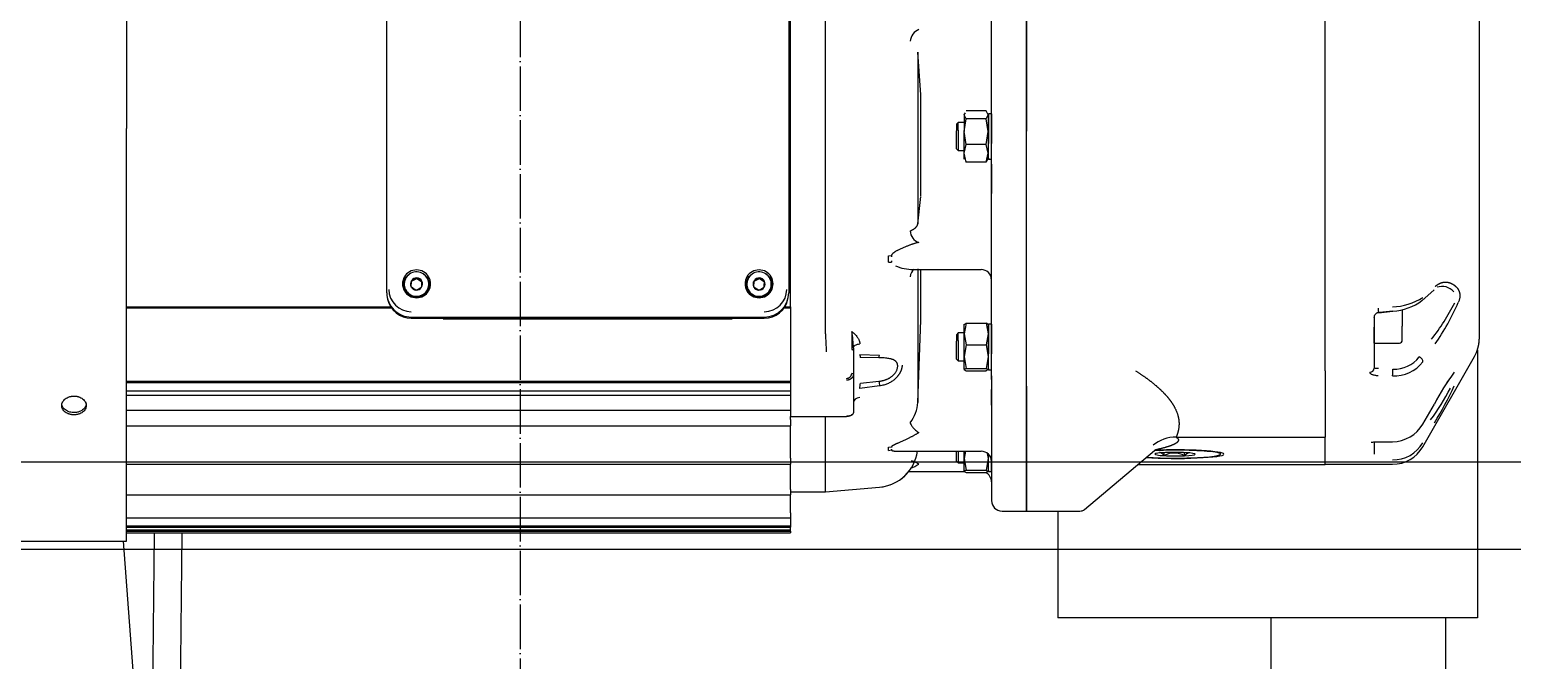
# Model space of a CAD drawing. Extents: x -1899985 to 1774885, y 556286 to 2175695.
# Drawn here: x -1659531 to -1658864, y 573998 to 574281 of the extents above; entities that cross this region are included whole.
import ezdxf

# ---------------------------------------------------------------- set-up
doc = ezdxf.new("R2010")
doc.units = 0
doc.header["$LTSCALE"] = 10
doc.header["$MEASUREMENT"] = 0
doc.linetypes.add('20剖面图$0$DOTE', pattern=[2.42, 2, -0.2, 0.02, -0.2])
for name, color, linetype in [('20剖面图$0$A-AXIS-DOTE', 14, '20剖面图$0$DOTE'), ('20剖面图$0$A-LIN-V', 9, 'Continuous'), ('20剖面图$0$EWHS5T6M-1', 7, 'Continuous'), ('20剖面图$0$EWHS5T6M-3', 7, 'Continuous'), ('20剖面图$0$FHSGH10105-主梁-06', 7, 'Continuous'), ('20剖面图$0$取电臂', 7, 'Continuous'), ('20剖面图$0$零件1^葫芦小车', 7, 'Continuous'), ('A-LIN-V', 9, 'Continuous')]:
    doc.layers.add(name, color=color, linetype=linetype)

# ---------------------------------------------------------------- blocks, each defined once
blk = doc.blocks.new('20剖面图$0$5555rrrrrrrrrrr')
at = {"layer": '20剖面图$0$A-AXIS-DOTE'}
blk.add_line((-1631325, 575655), (-1631325, 568562.45), dxfattribs=at)
at = {"layer": '20剖面图$0$EWHS5T6M-1', "color": 7, "linetype": 'Continuous'}
for p, q in [((-1630894.72, 574172.23), (-1630894.72, 574051.78)), ((-1630894.72, 574172.23), (-1630894.72, 574051.78)), ((-1631083.29, 574099.83), (-1631083.29, 574051.78)), ((-1631083.29, 574099.83), (-1631083.29, 574051.78)), ((-1630907.29, 574051.78), (-1631020.43, 574051.78)), ((-1630987.43, 574051.78), (-1631020.43, 574051.78)), ((-1630907.29, 574051.78), (-1630908.86, 574051.78))]:
    blk.add_line(p, q, dxfattribs=at)
at = {"layer": '20剖面图$0$EWHS5T6M-3', "color": 7, "linetype": 'Continuous'}
for p, q in [((-1631502.08, 574427.63), (-1631502.08, 574271.84)), ((-1631097.43, 574414.11), (-1631097.43, 574270.67)), ((-1631097.43, 574155.96), (-1631097.43, 574414.11)), ((-1631113.15, 574158.99), (-1631113.15, 574409.4)), ((-1630963.08, 574191.06), (-1630963.08, 574388.96)), ((-1630963.08, 574191.06), (-1630963.08, 574387.91)), ((-1630893.93, 574387.79), (-1630893.93, 574209.92)), ((-1630893.93, 574387.79), (-1630893.93, 574209.92)), ((-1631385, 574198.03), (-1631385, 574356.15)), ((-1631204.29, 574356.15), (-1631204.29, 574198.03)), ((-1631187.79, 574179.54), (-1631187.79, 574355.23)), ((-1631203.5, 574191.76), (-1631203.5, 574348.31)), ((-1631144.86, 574287), (-1631146.31, 574306.23)), ((-1631146.31, 574306.23), (-1631146.31, 574229.03)), ((-1631144.86, 574241.55), (-1631144.86, 574287)), ((-1631125.4, 574278.01), (-1631124.9, 574278.98)), ((-1631125.4, 574278.48), (-1631125.4, 574278.01)), ((-1631124.49, 574276.23), (-1631125.4, 574278.01)), ((-1631125.4, 574278.01), (-1631125.4, 574270.48)), ((-1631115.63, 574279.79), (-1631124.49, 574279.79)), ((-1631114.72, 574278.01), (-1631115.63, 574279.79)), ((-1631115.63, 574276.23), (-1631114.72, 574278.01)), ((-1631114.44, 574278.48), (-1631114.72, 574277.38)), ((-1631114.72, 574278.01), (-1631114.72, 574270.48)), ((-1631114.44, 574278.48), (-1631114.44, 574265.19)), ((-1631113.15, 574278.48), (-1631114.44, 574278.48)), ((-1631113.15, 574278.48), (-1631113.15, 574265.19)), ((-1631502.08, 574086.31), (-1631502.08, 574271.84)), ((-1631128.08, 574274.56), (-1631128.86, 574273.77)), ((-1631128.86, 574273.77), (-1631128.86, 574270.81)), ((-1631128.08, 574271.17), (-1631128.08, 574274.56)), ((-1631125.4, 574274.56), (-1631128.08, 574274.56)), ((-1631125.4, 574270.48), (-1631124.49, 574276.23)), ((-1631115.63, 574276.23), (-1631124.49, 574276.23)), ((-1631114.72, 574270.48), (-1631115.63, 574276.23)), ((-1631128.86, 574262.77), (-1631128.86, 574270.81)), ((-1631128.08, 574271.17), (-1631128.08, 574261.98)), ((-1631124.49, 574264.72), (-1631125.4, 574270.48)), ((-1631125.4, 574260.74), (-1631125.4, 574270.48)), ((-1631125.4, 574260.74), (-1631124.49, 574264.72)), ((-1631115.63, 574264.72), (-1631124.49, 574264.72)), ((-1631115.63, 574264.72), (-1631114.72, 574270.48)), ((-1631114.72, 574260.74), (-1631115.63, 574264.72)), ((-1631114.72, 574270.48), (-1631114.72, 574260.74)), ((-1631114.44, 574258.06), (-1631114.44, 574265.19)), ((-1631113.15, 574258.06), (-1631113.15, 574265.19)), ((-1631097.43, 574099.83), (-1631097.43, 574270.67)), ((-1631128.86, 574262.77), (-1631128.08, 574261.98)), ((-1631128.08, 574261.98), (-1631125.4, 574261.98)), ((-1631125.4, 574258.06), (-1631125.4, 574260.74)), ((-1631124.49, 574256.75), (-1631125.4, 574260.74)), ((-1631115.63, 574256.75), (-1631114.72, 574260.74)), ((-1631114.72, 574258.53), (-1631115.63, 574256.75)), ((-1631114.72, 574260.74), (-1631114.72, 574258.06)), ((-1631114.72, 574259.16), (-1631114.44, 574258.06)), ((-1631114.44, 574258.06), (-1631113.15, 574258.06)), ((-1631124.9, 574257.56), (-1631124.49, 574256.75)), ((-1631115.63, 574256.75), (-1631124.49, 574256.75)), ((-1631113.15, 574255.89), (-1631113.15, 574242.6)), ((-1631146.31, 574229.03), (-1631144.89, 574241.26)), ((-1631113.15, 574235.46), (-1631113.15, 574242.6)), ((-1631159.5, 574214.65), (-1631158.09, 574214.76)), ((-1631159.5, 574211.74), (-1631159.5, 574214.65)), ((-1631159.5, 574211.74), (-1631158.09, 574211.76)), ((-1631158.09, 574214.76), (-1631158.07, 574214.13)), ((-1631158.07, 574212.39), (-1631158.09, 574211.76)), ((-1631371.5, 574204.39), (-1631371.5, 574204.67)), ((-1631217.5, 574204.39), (-1631217.5, 574204.67)), ((-1631148.35, 574208.47), (-1631117.86, 574208.47)), ((-1631146.23, 574208.74), (-1631146.31, 574208.07)), ((-1631146.31, 574208.07), (-1631146.31, 574174.53)), ((-1631144.86, 574201.17), (-1631144.86, 574208.47)), ((-1630893.93, 574209.92), (-1630893.93, 574188.17)), ((-1630893.93, 574209.92), (-1630893.93, 574188.17)), ((-1631377.15, 574201.9), (-1631377.15, 574201.41)), ((-1631374.07, 574200.46), (-1631373.93, 574203.16)), ((-1631373.93, 574203.16), (-1631371.5, 574204.39)), ((-1631373.93, 574203.16), (-1631373.93, 574203.44)), ((-1631371.5, 574204.39), (-1631369.22, 574202.91)), ((-1631366.15, 574201.41), (-1631366.15, 574201.9)), ((-1631223.15, 574201.9), (-1631223.15, 574201.41)), ((-1631220.07, 574200.46), (-1631219.93, 574203.16)), ((-1631219.93, 574203.16), (-1631217.5, 574204.39)), ((-1631219.93, 574203.16), (-1631219.93, 574203.44)), ((-1631217.5, 574204.39), (-1631215.22, 574202.91)), ((-1631212.15, 574201.41), (-1631212.15, 574201.9)), ((-1631144.86, 574185.65), (-1631144.86, 574201.17)), ((-1630919.67, 574194.44), (-1630914.09, 574199.38)), ((-1631502.08, 574191.76), (-1631383.31, 574191.76)), ((-1631384.78, 574195.85), (-1631384.65, 574195.19)), ((-1631205.99, 574191.76), (-1631203.5, 574191.76)), ((-1631204.65, 574195.19), (-1631204.51, 574195.85)), ((-1631203.5, 574191.76), (-1631203.5, 574191.22)), ((-1631502.08, 574191.22), (-1631382.95, 574191.22)), ((-1631374, 574187.08), (-1631215.29, 574187.08)), ((-1631374, 574186.53), (-1631215.29, 574186.53)), ((-1631358.83, 574186.28), (-1631230.46, 574186.28)), ((-1631206.34, 574191.22), (-1631203.5, 574191.22)), ((-1631203.5, 574191.22), (-1631203.5, 574159.35)), ((-1631146.31, 574148.7), (-1631144.86, 574185.65)), ((-1630963.08, 574162.96), (-1630963.08, 574191.06)), ((-1630963.08, 574162.96), (-1630963.08, 574191.06)), ((-1630941.08, 574186.86), (-1630941.08, 574164.88)), ((-1630941.08, 574186.82), (-1630941.08, 574182.55)), ((-1630939.41, 574189.05), (-1630938.74, 574189.12)), ((-1630938.8, 574189.11), (-1630937.89, 574189.2)), ((-1630932.67, 574189.7), (-1630938.76, 574189.12)), ((-1630937.89, 574189.2), (-1630932.67, 574189.69)), ((-1630928.5, 574190.55), (-1630928.5, 574182.93)), ((-1630893.93, 574188.17), (-1630893.93, 574177.13)), ((-1630893.93, 574188.17), (-1630893.93, 574177.13)), ((-1631187.79, 574179.53), (-1631187.79, 574179.54)), ((-1631128.08, 574179.92), (-1631128.86, 574179.14)), ((-1631128.86, 574179.14), (-1631128.86, 574176.18)), ((-1631128.08, 574176.54), (-1631128.08, 574179.92)), ((-1631125.4, 574179.92), (-1631128.08, 574179.92)), ((-1631125.4, 574183.81), (-1631124.49, 574184.33)), ((-1631124.49, 574184.33), (-1631125.4, 574179.5)), ((-1631125.4, 574179.5), (-1631125.4, 574183.85)), ((-1631125.4, 574169.32), (-1631125.4, 574179.5)), ((-1631125.4, 574179.5), (-1631124.49, 574174.67)), ((-1631124.49, 574184.33), (-1631115.63, 574184.33)), ((-1631114.86, 574183.89), (-1631115.63, 574184.33)), ((-1631115.63, 574184.33), (-1631114.72, 574179.5)), ((-1631114.72, 574179.5), (-1631115.63, 574174.67)), ((-1631114.44, 574183.85), (-1631114.72, 574182.75)), ((-1631114.72, 574183.85), (-1631114.72, 574179.5)), ((-1631114.72, 574179.5), (-1631114.72, 574169.32)), ((-1631114.44, 574183.85), (-1631114.44, 574170.56)), ((-1631113.15, 574183.85), (-1631114.44, 574183.85)), ((-1631113.15, 574183.85), (-1631113.15, 574170.56)), ((-1630941.08, 574175.41), (-1630941.08, 574182.55)), ((-1630928.5, 574176.67), (-1630928.5, 574182.93)), ((-1630928.5, 574180.18), (-1630928.5, 574180.17)), ((-1631175.22, 574173.25), (-1631175.22, 574172.1)), ((-1631175.22, 574172.1), (-1631175.22, 574161.35)), ((-1631146.31, 574174.53), (-1631146.31, 574148.7)), ((-1631128.86, 574168.14), (-1631128.86, 574176.18)), ((-1631128.08, 574176.54), (-1631128.08, 574167.35)), ((-1631124.49, 574174.67), (-1631125.4, 574169.32)), ((-1631124.49, 574174.67), (-1631115.63, 574174.67)), ((-1631115.63, 574174.67), (-1631114.72, 574169.32)), ((-1630941.08, 574175.41), (-1630929.76, 574175.41)), ((-1630894.72, 574172.23), (-1630894.72, 574051.78)), ((-1630894.72, 574172.23), (-1630894.72, 574051.78)), ((-1631172.35, 574170.18), (-1631163.51, 574169.99)), ((-1631163.78, 574168.77), (-1631172.08, 574168.9)), ((-1631128.86, 574168.14), (-1631128.08, 574167.35)), ((-1631128.08, 574167.35), (-1631125.4, 574167.35)), ((-1631125.4, 574169.32), (-1631124.49, 574163.98)), ((-1631125.4, 574163.46), (-1631125.4, 574169.32)), ((-1631114.72, 574169.32), (-1631115.63, 574163.98)), ((-1631114.72, 574169.32), (-1631114.72, 574163.46)), ((-1631114.44, 574163.42), (-1631114.44, 574170.56)), ((-1631113.15, 574163.42), (-1631113.15, 574170.56)), ((-1630941.08, 574169.27), (-1630941.08, 574164.88)), ((-1630941.08, 574164.88), (-1630941.08, 574164.17)), ((-1630919.23, 574128.8), (-1630896.01, 574169.32)), ((-1631502.08, 574158.24), (-1631203.5, 574158.24)), ((-1631203.5, 574159.35), (-1631203.5, 574158.24)), ((-1631203.5, 574158.65), (-1631203.5, 574142.59)), ((-1631175.22, 574161.35), (-1631175.22, 574144.01)), ((-1631172.08, 574157.42), (-1631163.78, 574158.22)), ((-1631124.49, 574163.98), (-1631125.4, 574163.46)), ((-1631125.4, 574163.46), (-1631124.49, 574162.95)), ((-1631124.49, 574163.98), (-1631115.63, 574163.98)), ((-1631124.49, 574162.95), (-1631115.63, 574162.95)), ((-1631115.63, 574163.98), (-1631114.72, 574163.46)), ((-1631114.72, 574163.46), (-1631115.63, 574162.95)), ((-1631114.72, 574164.53), (-1631114.44, 574163.42)), ((-1631114.72, 574163.42), (-1631114.72, 574163.46)), ((-1631114.44, 574163.42), (-1631113.15, 574163.42)), ((-1631113.15, 574160.73), (-1631113.15, 574154.58)), ((-1631113.15, 574158.99), (-1631113.15, 574104.54)), ((-1630963.08, 574162.96), (-1630963.08, 574133.81)), ((-1630963.08, 574162.96), (-1630963.08, 574133.1)), ((-1631502.08, 574157.63), (-1631203.5, 574157.63)), ((-1631203.5, 574153.76), (-1631502.08, 574153.76)), ((-1631203.5, 574151.78), (-1631502.08, 574151.78)), ((-1631163.51, 574156.13), (-1631172.35, 574155.02)), ((-1631113.15, 574147.44), (-1631113.15, 574154.58)), ((-1631097.43, 574155.96), (-1631097.43, 574099.83)), ((-1631203.5, 574145.05), (-1631502.08, 574145.05)), ((-1630919.25, 574138.95), (-1630914.05, 574147.97)), ((-1631502.08, 574138.16), (-1631203.5, 574138.16)), ((-1631203.5, 574142.59), (-1631203.5, 574142.34)), ((-1631203.5, 574141.08), (-1631203.5, 574142.34)), ((-1631203.5, 574142.34), (-1631178.36, 574142.34)), ((-1631203.5, 574141.08), (-1631203.5, 574138.16)), ((-1631203.5, 574123.67), (-1631203.5, 574138.16)), ((-1631187.79, 574108.47), (-1631187.79, 574142.34)), ((-1631113.15, 574138.04), (-1631113.15, 574124.75)), ((-1631030.12, 574133.1), (-1631030.15, 574133.1)), ((-1631030.12, 574133.1), (-1630963.08, 574133.1)), ((-1630963.08, 574120.78), (-1630963.08, 574133.1)), ((-1630963.08, 574120.96), (-1630963.08, 574132.92)), ((-1631159.5, 574128.55), (-1631158.09, 574128.76)), ((-1631159.5, 574127.14), (-1631159.5, 574128.55)), ((-1631159.5, 574127.14), (-1631158.09, 574127.31)), ((-1631158.09, 574128.76), (-1631158.07, 574128.46)), ((-1631158.07, 574127.61), (-1631158.09, 574127.31)), ((-1631155.54, 574126.78), (-1631117.86, 574126.78)), ((-1631128.86, 574122.32), (-1631128.86, 574126.78)), ((-1631128.08, 574126.78), (-1631128.08, 574121.54)), ((-1631125.4, 574123.5), (-1631125.4, 574126.78)), ((-1631124.85, 574126.78), (-1631125.4, 574123.5)), ((-1631115.11, 574125.77), (-1631114.72, 574123.5)), ((-1631114.72, 574125.58), (-1631114.72, 574123.5)), ((-1631114.44, 574125.31), (-1631114.44, 574124.75)), ((-1631114.44, 574117.61), (-1631114.44, 574124.75)), ((-1631113.15, 574117.61), (-1631113.15, 574124.75)), ((-1631071.41, 574100.56), (-1631039.88, 574127.02)), ((-1631035.48, 574124.77), (-1631035.48, 574126.1)), ((-1631026.41, 574124.74), (-1631026.41, 574126.13)), ((-1631010.22, 574125.43), (-1631010.22, 574126.15)), ((-1630941.08, 574130.92), (-1630941.08, 574125.47)), ((-1630939.24, 574130.97), (-1630932.85, 574131.02)), ((-1631502.08, 574120.96), (-1631203.5, 574120.96)), ((-1631203.5, 574123.67), (-1631203.5, 574120.96)), ((-1631203.5, 574109.55), (-1631203.5, 574120.96)), ((-1631128.86, 574122.32), (-1631128.08, 574121.54)), ((-1631128.08, 574121.54), (-1631125.4, 574121.54)), ((-1631125.4, 574117.65), (-1631125.4, 574123.5)), ((-1631125.4, 574123.5), (-1631124.49, 574118.16)), ((-1631124.49, 574118.16), (-1631125.4, 574117.65)), ((-1631124.49, 574118.16), (-1631115.63, 574118.16)), ((-1631114.72, 574123.5), (-1631115.63, 574118.16)), ((-1631115.63, 574118.16), (-1631114.72, 574117.65)), ((-1631114.72, 574123.5), (-1631114.72, 574117.65)), ((-1631114.72, 574118.71), (-1631114.44, 574117.61)), ((-1631047.32, 574120.78), (-1630963.08, 574120.78)), ((-1630963.08, 574120.9), (-1630932.86, 574120.9)), ((-1631150.39, 574117.65), (-1631125.4, 574117.65)), ((-1631150.39, 574117.65), (-1631125.4, 574117.65)), ((-1631125.4, 574117.65), (-1631124.49, 574117.13)), ((-1631125.4, 574117.65), (-1631124.49, 574117.13)), ((-1631124.49, 574117.13), (-1631115.63, 574117.13)), ((-1631124.49, 574117.13), (-1631115.71, 574117.13)), ((-1631114.72, 574117.65), (-1631115.63, 574117.13)), ((-1631114.72, 574117.61), (-1631114.72, 574117.65)), ((-1631114.44, 574117.61), (-1631113.15, 574117.61)), ((-1631113.15, 574112.94), (-1631113.15, 574104.54)), ((-1631502.08, 574107.07), (-1631203.5, 574107.07)), ((-1631203.5, 574109.55), (-1631203.5, 574107.07)), ((-1631203.5, 574108.47), (-1631187.79, 574108.47)), ((-1631203.5, 574108.47), (-1631203.5, 574107.07)), ((-1631203.5, 574108.47), (-1631187.79, 574108.47)), ((-1631203.5, 574099.05), (-1631203.5, 574107.07)), ((-1631203.5, 574099.05), (-1631203.5, 574107.07)), ((-1631187.79, 574108.47), (-1631163.51, 574110.6)), ((-1631187.79, 574108.47), (-1631163.51, 574110.6)), ((-1631203.5, 574099.05), (-1631203.5, 574096.83)), ((-1631203.5, 574099.05), (-1631203.5, 574096.83)), ((-1631108.43, 574099.83), (-1631097.43, 574099.83)), ((-1631108.43, 574099.83), (-1631097.43, 574099.83)), ((-1631097.43, 574099.83), (-1631073.43, 574099.83)), ((-1631097.43, 574099.83), (-1631083.29, 574099.83)), ((-1631083.29, 574099.83), (-1631083.29, 574051.78)), ((-1631083.29, 574099.83), (-1631083.29, 574051.78)), ((-1631502.08, 574096.83), (-1631203.5, 574096.83)), ((-1631502.08, 574093.21), (-1631203.5, 574093.21)), ((-1631502.08, 574092.55), (-1631203.5, 574092.55)), ((-1631502.08, 574091.39), (-1631203.5, 574091.39)), ((-1631203.5, 574096.83), (-1631203.5, 574093.21)), ((-1631203.5, 574096.83), (-1631203.5, 574093.21)), ((-1631203.5, 574093.21), (-1631203.5, 574092.55)), ((-1631203.5, 574093.21), (-1631203.5, 574092.55)), ((-1631203.5, 574091.39), (-1631203.5, 574092.55)), ((-1631203.5, 574091.39), (-1631203.5, 574092.55)), ((-1631203.5, 574090.74), (-1631203.5, 574091.39)), ((-1631203.5, 574090.74), (-1631203.5, 574091.39)), ((-1631638, 574086.31), (-1631502.08, 574086.31)), ((-1631638, 574086.31), (-1631502.08, 574086.31)), ((-1631502.08, 574090.74), (-1631203.5, 574090.74)), ((-1631502.08, 574090.03), (-1631203.5, 574090.03)), ((-1631502.08, 574086.31), (-1631502.08, 574090.03)), ((-1631502.08, 574090.03), (-1631203.5, 574090.03)), ((-1631203.5, 574090.74), (-1631203.5, 574090.03)), ((-1631203.5, 574090.74), (-1631203.5, 574090.03)), ((-1631070.72, 574051.78), (-1631083.29, 574051.78)), ((-1631070.72, 574051.78), (-1631083.29, 574051.78)), ((-1630907.29, 574051.78), (-1631070.72, 574051.78)), ((-1630987.43, 574051.78), (-1631070.72, 574051.78)), ((-1630907.29, 574051.78), (-1630908.86, 574051.78)), ((-1630894.72, 574051.78), (-1630907.29, 574051.78)), ((-1630894.72, 574051.78), (-1630907.29, 574051.78))]:
    blk.add_line(p, q, dxfattribs=at)
for centre, radius, start, end in [((-1631144.28, 574225.86), 5.41, 180.85338, 253.44874), ((-1631387.53, 574233.29), 32.81, 294.49157, 299.24243), ((-1631351.43, 574233.15), 34.84, 234.81915, 239.29072), ((-1631233.53, 574233.29), 32.81, 294.49157, 299.24243), ((-1631197.43, 574233.15), 34.84, 234.81915, 239.29072), ((-1631148.42, 574228.39), 19.88, 246.58524, 270.21325), ((-1631117.86, 574203.75), 4.71, 0, 90), ((-1631912.84, 574230.85), 539.61, 356.7996, 357.08751), ((-1631353.98, 574229.24), 34.88, 234.82126, 239.28861), ((-1631385.4, 574229.13), 32.83, 294.49322, 299.24078), ((-1631915.11, 574230.98), 546.59, 356.80144, 357.08567), ((-1631758.84, 574230.85), 539.61, 356.7996, 357.08751), ((-1631199.98, 574229.24), 34.88, 234.82126, 239.28861), ((-1631231.4, 574229.13), 32.83, 294.49322, 299.24078), ((-1631761.11, 574230.98), 546.59, 356.80144, 357.08567), ((-1630910.58, 574193.81), 7.05, 41.56167, 108.8064), ((-1630934.01, 574219), 27.39, 272.39811, 302.5954), ((-1630934.17, 574214.18), 24.48, 273.48535, 306.42617), ((-1630993.7, 574238.3), 99.45, 322.03557, 333.24267), ((-1631011.72, 574242), 118.74, 325.64528, 335.93868), ((-1631359.01, 574189.39), 3.12, 258.83111, 273.32477), ((-1631230.28, 574189.39), 3.12, 266.6761, 281.16801), ((-1630841.27, 574190.31), 346.69, 181.78231, 183.10999), ((-1629885.62, 574165.54), 1290.41, 179.33389, 179.69135), ((-1631242.48, 574170.32), 67.33, 2.50082, 8.7375), ((-1630929.76, 574176.67), 1.26, 270, 0), ((-1630909.65, 574177.13), 15.71, 330.18918, 0), ((-1630909.65, 574177.13), 15.71, 341.80513, 0), ((-1631167.24, 574170.19), 3.73, 337.71426, 357.01894), ((-1630931.98, 574176.42), 15.83, 266.80232, 323.50232), ((-1630931.84, 574177.48), 13.8, 266.48695, 322.78946), ((-1631178.3, 574161.8), 2.29, 268.40262, 358.45314), ((-1630295.63, 574271.02), 875.45, 187.4029, 187.54076), ((-1630943.06, 574164.24), 1.98, 268.27456, 358.16379), ((-1630948.77, 574163.08), 16.09, 351.18635, 2.21161), ((-1630826.75, 574103.27), 98.07, 143.03479, 152.88457), ((-1631486.98, 574192.2), 316.82, 353.26072, 353.69689), ((-1631000.4, 574203.8), 105.5, 323.34665, 332.5077), ((-1631044.17, 574220.18), 153.08, 328.2109, 335.29108), ((-1631162.18, 574149.4), 15.89, 321.85739, 357.49111), ((-1631175.98, 574144.03), 0.763, 268.27456, 358.16379), ((-1630932.98, 574146.88), 15.85, 270.40641, 329.96765), ((-1631030.12, 574116.61), 16.5, 90.09961, 129.16602), ((-1631165.15, 574129.38), 18.86, 275, 352.0705), ((-1631117.86, 574122.06), 4.71, 0, 90), ((-1631030.97, 574116.74), 9.21, 60.31734, 119.30599), ((-1630932.73, 574138.46), 15.61, 269.51758, 329.72716), ((-1630932.86, 574136.61), 15.71, 270, 330.18918), ((-1631156.72, 574138.4), 20.58, 290.30162, 301.98717), ((-1631165.15, 574129.38), 18.86, 275, 321.53395), ((-1631117.86, 574112.94), 4.71, 0, 62.87194), ((-1631117.86, 574112.94), 4.71, 0, 62.87194), ((-1631108.43, 574104.54), 4.71, 180, 270), ((-1631108.43, 574104.54), 4.71, 180, 270), ((-1631073.43, 574102.97), 3.14, 270, 310)]:
    blk.add_arc(centre, radius, start, end, dxfattribs=at)
for centre, major_axis, ratio, start_param, end_param in [((-1631145.82, 574312.16), (-2.61, -3.93), 0.728317, 3.880999, 5.407181), ((-1631371.65, 574202.03), (6.29, 0), 0.996195, 1.570796, 4.712389), ((-1631371.65, 574201.41), (5.92, 0), 0.996195, 2.123451, 3.742624), ((-1631371.65, 574201.9), (5.5, 0), 0.996195, 1.517654, 4.659247), ((-1631371.65, 574201.96), (2.72, 0), 0.996195, 1.517654, 2.564851), ((-1631371.65, 574201.9), (-5.5, 0), 0.996195, 1.517654, 4.659247), ((-1631371.65, 574202.03), (-6.29, 0), 0.996195, 1.570796, 4.712389), ((-1631371.65, 574201.96), (2.72, 0), 0.996195, 0.470456, 1.517654), ((-1631371.65, 574201.41), (-5.92, 0), 0.996195, 2.540562, 4.159734), ((-1631217.65, 574202.03), (6.29, 0), 0.996195, 1.570796, 4.712389), ((-1631217.65, 574201.41), (5.92, 0), 0.996195, 2.123451, 3.742624), ((-1631217.65, 574201.9), (5.5, 0), 0.996195, 1.517654, 4.659247), ((-1631217.65, 574201.96), (2.72, 0), 0.996195, 1.517654, 2.564851), ((-1631217.65, 574201.9), (-5.5, 0), 0.996195, 1.517654, 4.659247), ((-1631217.65, 574202.03), (-6.29, 0), 0.996195, 1.570796, 4.712389), ((-1631217.65, 574201.96), (2.72, 0), 0.996195, 0.470456, 1.517654), ((-1631217.65, 574201.41), (-5.92, 0), 0.996195, 2.540562, 4.159734), ((-1631145.82, 574204.19), (1.87, -4.33), 0.783089, 3.209194, 4.163104), ((-1631374, 574198.03), (-11, 0), 0.996195, 6.283185, 7.853982), ((-1631374, 574199.55), (10.09, 0), 0.996195, 3.141593, 4.712389), ((-1631371.65, 574201.41), (5.5, 0), 0.996195, 3.141593, 4.659247), ((-1631371.65, 574201.96), (2.72, 0), 0.996195, 2.564851, 3.612049), ((-1631371.65, 574201.96), (-2.72, 0), 0.996195, 0.470456, 1.517654), ((-1631371.65, 574201.41), (-5.5, 0), 0.996195, 1.517654, 3.141593), ((-1631371.65, 574201.96), (-2.72, 0), 0.996195, 1.517654, 2.564851), ((-1631371.65, 574201.96), (-2.72, 0), 0.996195, 2.564851, 3.612049), ((-1631217.65, 574201.41), (5.5, 0), 0.996195, 3.141593, 4.659247), ((-1631217.65, 574201.96), (2.72, 0), 0.996195, 2.564851, 3.612049), ((-1631217.65, 574201.96), (-2.72, 0), 0.996195, 0.470456, 1.517654), ((-1631217.65, 574201.41), (-5.5, 0), 0.996195, 1.517654, 3.141593), ((-1631217.65, 574201.96), (-2.72, 0), 0.996195, 1.517654, 2.564851), ((-1631217.65, 574201.96), (-2.72, 0), 0.996195, 2.564851, 3.612049), ((-1631215.29, 574199.55), (10.09, 0), 0.996195, 4.712389, 6.283185), ((-1631215.29, 574198.03), (11, 0), 0.996195, 4.712389, 6.283185), ((-1631374, 574197.35), (-10.86, 0), 0.996195, 0.20086, 1.570796), ((-1631215.29, 574197.35), (-10.86, 0), 0.996195, 1.570796, 2.940732), ((-1630939.39, 574191.11), (-0.19, 2.03), 0.00447, 1.617607, 3.576156), ((-1631176, 574161.35), (-0.786, 0), 0.5, 3.141593, 4.712389), ((-1631172.08, 574148.6), (3.14, 0), 0.721105, 1.658063, 3.14162), ((-1631030.65, 574125.43), (22, 0), 0.087156, 4.081811, 6.283185), ((-1631030.65, 574125.43), (-20.43, 0), 0.087156, 0.894834, 3.627495), ((-1631030.65, 574125.43), (9.07, 0), 0.087156, 3.103896, 3.627495), ((-1631030.65, 574125.43), (-22, 0), 0.087156, 3.141593, 5.13954), ((-1631030.65, 574125.43), (-9.07, 0), 0.087156, 5.198291, 6.245489), ((-1631030.65, 574125.43), (20.43, 0), 0.087156, 0.485902, 2.024816), ((-1631030.65, 574125.43), (-9.07, 0), 0.087156, 0.485902, 1.009501), ((-1631030.65, 574125.43), (-9.07, 0), 0.087156, 1.009501, 2.056699), ((-1631030.65, 574125.43), (9.07, 0), 0.087156, 1.009501, 2.056699), ((-1631030.65, 574125.43), (9.07, 0), 0.087156, 5.198291, 6.245489), ((-1631030.65, 574125.43), (-9.07, 0), 0.087156, 3.103896, 4.151094)]:
    blk.add_ellipse(centre, major_axis=major_axis, ratio=ratio, start_param=start_param, end_param=end_param, dxfattribs=at)
for points, degree, knots in [([(-1631149.68, 574225.78), (-1631149.58, 574225.83), (-1631149.37, 574225.93), (-1631149.07, 574226.08), (-1631148.78, 574226.24), (-1631148.5, 574226.4), (-1631148.24, 574226.56), (-1631147.99, 574226.73), (-1631147.76, 574226.9), (-1631147.54, 574227.08), (-1631147.33, 574227.26), (-1631147.14, 574227.45), (-1631146.97, 574227.63), (-1631146.82, 574227.82), (-1631146.68, 574228.02), (-1631146.56, 574228.21), (-1631146.47, 574228.41), (-1631146.39, 574228.61), (-1631146.33, 574228.82), (-1631146.32, 574228.96), (-1631146.31, 574229.03)], 3, [0, 0, 0, 0, 0.051218, 0.102946, 0.155185, 0.207934, 0.261194, 0.314965, 0.369245, 0.424036, 0.479338, 0.535149, 0.591471, 0.648303, 0.705645, 0.763497, 0.821858, 0.880729, 0.94011, 1, 1, 1, 1]), ([(-1631145.82, 574220.67), (-1631145.93, 574220.65), (-1631146.17, 574220.6), (-1631146.55, 574220.51), (-1631146.94, 574220.4), (-1631147.36, 574220.28), (-1631147.81, 574220.15), (-1631148.27, 574220), (-1631148.76, 574219.84), (-1631149.28, 574219.66), (-1631149.81, 574219.46), (-1631150.37, 574219.25), (-1631150.95, 574219.03), (-1631151.56, 574218.78), (-1631152.4, 574218.44), (-1631153.37, 574218.02), (-1631154.34, 574217.58), (-1631155, 574217.27), (-1631155.48, 574217.04), (-1631155.88, 574216.83), (-1631156.29, 574216.59), (-1631156.65, 574216.36), (-1631156.98, 574216.14), (-1631157.26, 574215.92), (-1631157.5, 574215.71), (-1631157.71, 574215.51), (-1631157.87, 574215.31), (-1631157.98, 574215.12), (-1631158.07, 574214.94), (-1631158.08, 574214.82), (-1631158.09, 574214.76)], 3, [0, 0, 0, 0, 0.029067, 0.059684, 0.091862, 0.125608, 0.160931, 0.197836, 0.23633, 0.276416, 0.3181, 0.361385, 0.406275, 0.452773, 0.500881, 0.599221, 0.673537, 0.723826, 0.750087, 0.785131, 0.817481, 0.847172, 0.87425, 0.898774, 0.920826, 0.940518, 0.958006, 0.973514, 0.987363, 1, 1, 1, 1]), ([(-1630913.68, 574200.86), (-1630913.08, 574201.39), (-1630912.46, 574201.78), (-1630911.83, 574202.17), (-1630911.19, 574202.42), (-1630910.54, 574202.66), (-1630909.89, 574202.76), (-1630909.23, 574202.86), (-1630908.58, 574202.81), (-1630907.92, 574202.76), (-1630907.28, 574202.56), (-1630906.64, 574202.36), (-1630906.03, 574202.02), (-1630905.41, 574201.68), (-1630904.83, 574201.2), (-1630904.25, 574200.71), (-1630903.72, 574200.1)], 2, [0, 0, 0, 0.125, 0.125, 0.25, 0.25, 0.375, 0.375, 0.5, 0.5, 0.625, 0.625, 0.75, 0.75, 0.875, 0.875, 1, 1, 1]), ([(-1630903.72, 574200.1), (-1630903.66, 574200.02), (-1630903.54, 574199.86), (-1630903.38, 574199.61), (-1630903.24, 574199.35), (-1630903.11, 574199.09), (-1630902.99, 574198.83), (-1630902.89, 574198.56), (-1630902.81, 574198.29), (-1630902.74, 574198.02), (-1630902.68, 574197.74), (-1630902.64, 574197.46), (-1630902.6, 574197.09), (-1630902.59, 574196.62), (-1630902.63, 574196.04), (-1630902.71, 574195.45), (-1630902.86, 574194.84), (-1630903.05, 574194.22), (-1630903.21, 574193.8), (-1630903.3, 574193.59)], 3, [0, 0, 0, 0, 0.048845, 0.096906, 0.144215, 0.190808, 0.236719, 0.281986, 0.326648, 0.370744, 0.414319, 0.457414, 0.500075, 0.58118, 0.662791, 0.745199, 0.82869, 0.913537, 1, 1, 1, 1]), ([(-1630941.08, 574186.86), (-1630941.08, 574187.42), (-1630940.89, 574187.99), (-1630940.21, 574188.9), (-1630939.73, 574189.21), (-1630939.21, 574189.26)], 3, [0, 0, 0, 0, 0.5, 0.5, 1, 1, 1, 1]), ([(-1631175.94, 574180.54), (-1631175.71, 574180.35), (-1631175.27, 574179.96), (-1631174.41, 574179.16), (-1631173.66, 574178.33), (-1631173.13, 574177.53), (-1631172.86, 574177.04), (-1631172.67, 574176.61), (-1631172.53, 574176.2), (-1631172.43, 574175.8), (-1631172.36, 574175.4), (-1631172.35, 574175.13), (-1631172.35, 574175)], 3, [0, 0, 0, 0, 0.125011, 0.250017, 0.499875, 0.603087, 0.677277, 0.749978, 0.814865, 0.874988, 0.937496, 1, 1, 1, 1]), ([(-1631176, 574172.49), (-1631175.8, 574172.49), (-1631175.59, 574172.45), (-1631175.3, 574172.3), (-1631175.22, 574172.2), (-1631175.22, 574172.1)], 3, [0, 0, 0, 0, 0.5, 0.5, 1, 1, 1, 1]), ([(-1631175.22, 574173.25), (-1631175.22, 574173.65), (-1631174.94, 574174.1), (-1631173.84, 574174.77), (-1631173.06, 574174.96), (-1631172.35, 574175)], 3, [0, 0, 0, 0, 0.5, 0.5, 1, 1, 1, 1]), ([(-1631172.35, 574170.18), (-1631172.34, 574170.12), (-1631172.33, 574170.01), (-1631172.31, 574169.85), (-1631172.29, 574169.68), (-1631172.26, 574169.51), (-1631172.23, 574169.34), (-1631172.2, 574169.19), (-1631172.16, 574169.07), (-1631172.12, 574168.96), (-1631172.09, 574168.92), (-1631172.08, 574168.9)], 3, [0, 0, 0, 0, 0.077735, 0.163795, 0.258193, 0.360935, 0.47203, 0.591481, 0.719291, 0.855464, 1, 1, 1, 1]), ([(-1631155.33, 574165.05), (-1631155.33, 574165.13), (-1631155.33, 574165.29), (-1631155.36, 574165.52), (-1631155.39, 574165.73), (-1631155.44, 574165.94), (-1631155.5, 574166.14), (-1631155.57, 574166.33), (-1631155.66, 574166.51), (-1631155.77, 574166.69), (-1631155.88, 574166.85), (-1631156.01, 574167.01), (-1631156.16, 574167.15), (-1631156.32, 574167.29), (-1631156.49, 574167.43), (-1631156.67, 574167.55), (-1631156.87, 574167.67), (-1631157.08, 574167.78), (-1631157.31, 574167.88), (-1631157.55, 574167.98), (-1631157.8, 574168.07), (-1631158.24, 574168.21), (-1631158.89, 574168.37), (-1631159.8, 574168.52), (-1631160.88, 574168.64), (-1631162.21, 574168.73), (-1631163.23, 574168.76), (-1631163.78, 574168.77)], 3, [0, 0, 0, 0, 0.025288, 0.050219, 0.074845, 0.099219, 0.123396, 0.147433, 0.171387, 0.195316, 0.219278, 0.243332, 0.267533, 0.291939, 0.316604, 0.341581, 0.366922, 0.392675, 0.418887, 0.445603, 0.472864, 0.500709, 0.581938, 0.664866, 0.750426, 0.865857, 1, 1, 1, 1]), ([(-1631163.78, 574158.22), (-1631163.62, 574158.24), (-1631163.3, 574158.28), (-1631162.82, 574158.36), (-1631162.35, 574158.44), (-1631161.9, 574158.55), (-1631161.46, 574158.67), (-1631161.03, 574158.8), (-1631160.62, 574158.94), (-1631160.22, 574159.1), (-1631159.83, 574159.27), (-1631159.45, 574159.46), (-1631159.09, 574159.66), (-1631158.74, 574159.87), (-1631158.4, 574160.1), (-1631158, 574160.39), (-1631157.55, 574160.76), (-1631157.08, 574161.2), (-1631156.67, 574161.66), (-1631156.31, 574162.13), (-1631156.01, 574162.61), (-1631155.76, 574163.09), (-1631155.57, 574163.59), (-1631155.43, 574164.08), (-1631155.35, 574164.57), (-1631155.34, 574164.89), (-1631155.33, 574165.05)], 3, [0, 0, 0, 0, 0.039878, 0.078912, 0.117144, 0.154619, 0.191384, 0.227489, 0.262988, 0.297935, 0.332389, 0.366411, 0.400064, 0.433413, 0.466526, 0.499471, 0.55456, 0.607472, 0.65855, 0.708176, 0.756766, 0.804764, 0.852628, 0.900824, 0.949803, 1, 1, 1, 1]), ([(-1631153.37, 574165.5), (-1631153.37, 574165.4), (-1631153.37, 574165.21), (-1631153.38, 574164.93), (-1631153.42, 574164.64), (-1631153.46, 574164.35), (-1631153.52, 574164.06), (-1631153.59, 574163.76), (-1631153.68, 574163.47), (-1631153.78, 574163.17), (-1631153.89, 574162.87), (-1631154.02, 574162.57), (-1631154.17, 574162.27), (-1631154.33, 574161.97), (-1631154.5, 574161.66), (-1631154.69, 574161.36), (-1631154.9, 574161.05), (-1631155.13, 574160.75), (-1631155.37, 574160.45), (-1631155.62, 574160.14), (-1631155.9, 574159.84), (-1631156.19, 574159.54), (-1631156.58, 574159.17), (-1631157.08, 574158.75), (-1631157.71, 574158.28), (-1631158.39, 574157.84), (-1631159.12, 574157.44), (-1631159.9, 574157.08), (-1631160.73, 574156.76), (-1631161.61, 574156.5), (-1631162.54, 574156.28), (-1631163.18, 574156.18), (-1631163.51, 574156.13)], 3, [0, 0, 0, 0, 0.023596, 0.046848, 0.069813, 0.092549, 0.115115, 0.137574, 0.159988, 0.182418, 0.204926, 0.227574, 0.250421, 0.273525, 0.296943, 0.320728, 0.344931, 0.369601, 0.394784, 0.420522, 0.446855, 0.473821, 0.501454, 0.550477, 0.600634, 0.652145, 0.705215, 0.760032, 0.81677, 0.875584, 0.936618, 1, 1, 1, 1]), ([(-1630919.25, 574167), (-1630919.23, 574167.16), (-1630919.24, 574167.34), (-1630919.36, 574167.72), (-1630919.47, 574167.92), (-1630919.76, 574168.31), (-1630919.95, 574168.51), (-1630920.37, 574168.85), (-1630920.6, 574169.01), (-1630920.84, 574169.13)], 3, [0, 0, 0, 0, 0.25, 0.25, 0.5, 0.5, 0.75, 0.75, 1, 1, 1, 1]), ([(-1631175.22, 574161.35), (-1631175.22, 574161.29), (-1631175.22, 574161.17), (-1631175.24, 574160.99), (-1631175.28, 574160.82), (-1631175.32, 574160.66), (-1631175.38, 574160.5), (-1631175.45, 574160.34), (-1631175.53, 574160.19), (-1631175.62, 574160.05), (-1631175.71, 574159.91), (-1631175.82, 574159.78), (-1631175.93, 574159.66), (-1631176.05, 574159.55), (-1631176.17, 574159.44), (-1631176.3, 574159.34), (-1631176.43, 574159.25), (-1631176.56, 574159.16), (-1631176.7, 574159.08), (-1631176.84, 574159.01), (-1631176.98, 574158.95), (-1631177.12, 574158.89), (-1631177.27, 574158.84), (-1631177.41, 574158.79), (-1631177.55, 574158.75), (-1631177.69, 574158.72), (-1631177.83, 574158.7), (-1631177.96, 574158.68), (-1631178.1, 574158.66), (-1631178.23, 574158.65), (-1631178.32, 574158.65), (-1631178.36, 574158.65)], 3, [0, 0, 0, 0, 0.043815, 0.086945, 0.129389, 0.171151, 0.212229, 0.252628, 0.292346, 0.331388, 0.369753, 0.407445, 0.444466, 0.480818, 0.516503, 0.551525, 0.585887, 0.619591, 0.652642, 0.685043, 0.716798, 0.747913, 0.778391, 0.808237, 0.837458, 0.866059, 0.894046, 0.921426, 0.948207, 0.974395, 1, 1, 1, 1]), ([(-1631048.36, 574162.96), (-1631045.61, 574161.18), (-1631043.29, 574159.47), (-1631040.84, 574157.67), (-1631038.82, 574155.92), (-1631036.71, 574154.08), (-1631035.05, 574152.27), (-1631033.32, 574150.39), (-1631032.07, 574148.52), (-1631029.47, 574144.64), (-1631028.97, 574140.84), (-1631028.47, 574136.99), (-1631030.12, 574133.1)], 2, [0, 0, 0, 0.125, 0.125, 0.25, 0.25, 0.375, 0.375, 0.5, 0.5, 0.75, 0.75, 1, 1, 1]), ([(-1630943.12, 574162.25), (-1630943.12, 574162.23), (-1630943.11, 574162.17), (-1630943.09, 574162.07), (-1630943.04, 574161.96), (-1630942.96, 574161.85), (-1630942.79, 574161.68), (-1630942.51, 574161.48), (-1630942.06, 574161.27), (-1630941.53, 574161.1), (-1630940.93, 574160.97), (-1630940.33, 574160.88), (-1630939.84, 574160.83), (-1630939.53, 574160.82), (-1630939.39, 574160.81)], 3, [0, 0, 0, 0, 0.040091, 0.085599, 0.136434, 0.192536, 0.253873, 0.39572, 0.505375, 0.612356, 0.753804, 0.848833, 0.930864, 1, 1, 1, 1]), ([(-1631525.65, 574143.12), (-1631525.74, 574143.12), (-1631525.92, 574143.12), (-1631526.19, 574143.14), (-1631526.45, 574143.16), (-1631526.81, 574143.21), (-1631527.25, 574143.29), (-1631527.76, 574143.42), (-1631528.24, 574143.6), (-1631528.86, 574143.87), (-1631529.56, 574144.3), (-1631530.25, 574144.94), (-1631530.76, 574145.66), (-1631531.08, 574146.45), (-1631531.18, 574147.27), (-1631531.08, 574148.1), (-1631530.76, 574148.9), (-1631530.25, 574149.65), (-1631529.56, 574150.3), (-1631528.72, 574150.84), (-1631527.93, 574151.17), (-1631527.25, 574151.37), (-1631526.72, 574151.47), (-1631526.19, 574151.53), (-1631525.83, 574151.54), (-1631525.65, 574151.54)], 3, [0, 0, 0, 0, 0.015617, 0.031217, 0.046838, 0.062519, 0.093859, 0.125183, 0.156348, 0.187563, 0.250185, 0.312521, 0.375062, 0.437522, 0.499933, 0.562494, 0.624855, 0.687415, 0.749875, 0.812345, 0.87492, 0.906097, 0.937303, 0.968653, 1, 1, 1, 1]), ([(-1631525.65, 574151.54), (-1631525.54, 574151.54), (-1631525.34, 574151.54), (-1631525.03, 574151.52), (-1631524.73, 574151.49), (-1631524.43, 574151.44), (-1631524.13, 574151.38), (-1631523.83, 574151.31), (-1631523.3, 574151.15), (-1631522.57, 574150.84), (-1631521.74, 574150.3), (-1631521.04, 574149.65), (-1631520.54, 574148.91), (-1631520.22, 574148.11), (-1631520.11, 574147.28), (-1631520.22, 574146.45), (-1631520.53, 574145.66), (-1631521.04, 574144.94), (-1631521.73, 574144.31), (-1631522.57, 574143.79), (-1631523.36, 574143.47), (-1631524.04, 574143.29), (-1631524.57, 574143.19), (-1631525.1, 574143.13), (-1631525.47, 574143.12), (-1631525.65, 574143.12)], 3, [0, 0, 0, 0, 0.017969, 0.035808, 0.053574, 0.071324, 0.089115, 0.107004, 0.125048, 0.18751, 0.2499, 0.312443, 0.374783, 0.437331, 0.499754, 0.56222, 0.624775, 0.687117, 0.749694, 0.81201, 0.874549, 0.905951, 0.937122, 0.96837, 1, 1, 1, 1]), ([(-1631525.65, 574144.13), (-1631525.93, 574144.14), (-1631526.55, 574144.16), (-1631527.53, 574144.35), (-1631528.58, 574144.72), (-1631529.87, 574145.48), (-1631530.9, 574146.72), (-1631531.15, 574147.81), (-1631531.15, 574148.28), (-1631531.15, 574148.28)], 3, [0, 0, 0, 0, 0.0496998, 0.1080452, 0.1750266, 0.2506324, 0.3922836, 0.5000874, 0.500163, 0.500163, 0.500163, 0.500163]), ([(-1631520.15, 574148.28), (-1631520.15, 574147.81), (-1631520.39, 574146.72), (-1631521.49, 574145.4), (-1631523.01, 574144.57), (-1631524.38, 574144.19), (-1631525.25, 574144.15), (-1631525.65, 574144.13)], 3, [0.5001595, 0.5001595, 0.5001595, 0.5001595, 0.6077712, 0.7492495, 0.8479785, 0.9315772, 1, 1, 1, 1]), ([(-1631178.36, 574142.59), (-1631178.29, 574142.59), (-1631178.14, 574142.59), (-1631177.92, 574142.6), (-1631177.7, 574142.61), (-1631177.48, 574142.64), (-1631177.26, 574142.67), (-1631177.05, 574142.71), (-1631176.85, 574142.76), (-1631176.65, 574142.81), (-1631176.46, 574142.87), (-1631176.28, 574142.94), (-1631176.1, 574143.02), (-1631175.93, 574143.1), (-1631175.76, 574143.2), (-1631175.6, 574143.32), (-1631175.45, 574143.47), (-1631175.32, 574143.63), (-1631175.24, 574143.81), (-1631175.22, 574143.94), (-1631175.22, 574144.01)], 3, [0, 0, 0, 0, 0.043817, 0.087902, 0.132274, 0.176955, 0.221965, 0.267323, 0.313047, 0.359156, 0.405668, 0.4526, 0.499967, 0.551187, 0.60913, 0.673811, 0.745237, 0.823412, 0.908334, 1, 1, 1, 1]), ([(-1631176, 574143.27), (-1631176, 574143.1), (-1631176.17, 574142.95), (-1631176.25, 574142.87), (-1631176.37, 574142.8), (-1631176.5, 574142.72), (-1631176.66, 574142.66), (-1631176.82, 574142.6), (-1631177.01, 574142.55), (-1631177.2, 574142.5), (-1631177.42, 574142.46), (-1631177.57, 574142.44), (-1631177.72, 574142.42), (-1631178.04, 574142.39), (-1631178.36, 574142.39)], 2, [0, 0, 0, 0.25, 0.25, 0.375, 0.375, 0.5, 0.5, 0.625, 0.625, 0.75, 0.75, 0.833333, 0.833333, 1, 1, 1]), ([(-1631149.68, 574139.59), (-1631149.66, 574139.29), (-1631149.54, 574138.95), (-1631149.14, 574138.19), (-1631148.85, 574137.78), (-1631148.14, 574136.96), (-1631147.71, 574136.55), (-1631146.8, 574135.78), (-1631146.31, 574135.42), (-1631145.82, 574135.12)], 3, [0, 0, 0, 0, 0.25, 0.25, 0.5, 0.5, 0.75, 0.75, 1, 1, 1, 1]), ([(-1631145.82, 574135.12), (-1631145.93, 574135.05), (-1631146.17, 574134.9), (-1631146.55, 574134.68), (-1631146.94, 574134.45), (-1631147.36, 574134.21), (-1631147.81, 574133.96), (-1631148.27, 574133.7), (-1631148.76, 574133.43), (-1631149.28, 574133.16), (-1631149.81, 574132.88), (-1631150.37, 574132.59), (-1631150.95, 574132.3), (-1631151.56, 574132.01), (-1631152.4, 574131.61), (-1631153.37, 574131.17), (-1631154.34, 574130.75), (-1631155, 574130.48), (-1631155.48, 574130.28), (-1631155.88, 574130.1), (-1631156.29, 574129.92), (-1631156.65, 574129.74), (-1631156.98, 574129.58), (-1631157.26, 574129.44), (-1631157.5, 574129.3), (-1631157.71, 574129.17), (-1631157.87, 574129.06), (-1631157.98, 574128.95), (-1631158.07, 574128.85), (-1631158.08, 574128.79), (-1631158.09, 574128.76)], 3, [0, 0, 0, 0, 0.029065, 0.059681, 0.091858, 0.125603, 0.160926, 0.197831, 0.236324, 0.276411, 0.318095, 0.361381, 0.406272, 0.45277, 0.50088, 0.599222, 0.673538, 0.723826, 0.750086, 0.785132, 0.817484, 0.847177, 0.874255, 0.89878, 0.920832, 0.940524, 0.958011, 0.973518, 0.987365, 1, 1, 1, 1]), ([(-1631030.15, 574133.1), (-1631027.87, 574131.59), (-1631030.64, 574130.07), (-1631031.32, 574129.7), (-1631032.32, 574129.32), (-1631033.29, 574128.95), (-1631034.54, 574128.58), (-1631036.59, 574127.98), (-1631039.43, 574127.36)], 2, [0, 0, 0, 0.5, 0.5, 0.625, 0.625, 0.75, 0.75, 0.9651205, 0.9651205, 0.9651205]), ([(-1631158.09, 574127.31), (-1631158.09, 574127.3), (-1631158.09, 574127.27), (-1631158.07, 574127.22), (-1631158.03, 574127.18), (-1631157.98, 574127.13), (-1631157.92, 574127.09), (-1631157.84, 574127.05), (-1631157.74, 574127.02), (-1631157.63, 574126.98), (-1631157.51, 574126.95), (-1631157.37, 574126.92), (-1631157.22, 574126.89), (-1631157.05, 574126.86), (-1631156.86, 574126.84), (-1631156.67, 574126.82), (-1631156.45, 574126.81), (-1631156.23, 574126.79), (-1631155.98, 574126.78), (-1631155.76, 574126.78), (-1631155.61, 574126.78), (-1631155.55, 574126.78)], 3, [0, 0, 0, 0, 0.0069116, 0.0141137, 0.0217356, 0.0298867, 0.0386568, 0.0481179, 0.0583273, 0.0693308, 0.081165, 0.0938592, 0.1074372, 0.1219183, 0.1373187, 0.1536516, 0.1709282, 0.1891578, 0.2083486, 0.2285073, 0.2427241, 0.2427241, 0.2427241, 0.2427241]), ([(-1631039.9, 574127.01), (-1631039.72, 574127.16), (-1631039.51, 574127.34), (-1631039.49, 574127.41), (-1631039.5, 574127.42)], 3, [0, 0, 0, 0, 0.0924354, 0.1357639, 0.1357639, 0.1357639, 0.1357639]), ([(-1631037.59, 574126.33), (-1631037.07, 574126.24), (-1631036.51, 574125.81), (-1631036.03, 574125.45), (-1631035.48, 574124.77)], 2, [0, 0, 0, 0.5, 0.5, 1, 1, 1]), ([(-1631026.41, 574124.74), (-1631025.79, 574125.4), (-1631025.25, 574125.76), (-1631024.94, 574125.97), (-1631024.64, 574126.1)], 2, [0, 0, 0, 0.25, 0.25, 0.3701268, 0.3701268, 0.3701268]), ([(-1630942.5, 574130.78), (-1630942.5, 574130.78), (-1630942.49, 574130.79), (-1630942.37, 574130.81), (-1630941.99, 574130.86), (-1630941.24, 574130.92), (-1630940.23, 574130.96), (-1630939.55, 574130.97), (-1630939.24, 574130.97)], 3, [0.4127267, 0.4127267, 0.4127267, 0.4127267, 0.4325468, 0.4958555, 0.5912118, 0.726311, 0.893279, 1, 1, 1, 1]), ([(-1631149.22, 574122.46), (-1631149.03, 574122.46), (-1631148.78, 574122.42), (-1631148.14, 574122.22), (-1631147.71, 574122.04), (-1631146.8, 574121.56), (-1631146.31, 574121.27), (-1631145.82, 574120.95)], 3, [0.2947245, 0.2947245, 0.2947245, 0.2947245, 0.5, 0.5, 0.75, 0.75, 0.9999713, 0.9999713, 0.9999713, 0.9999713])]:
    blk.add_open_spline(points, degree=degree, knots=knots, dxfattribs=at)
for points in [[(-1630939.21, 574163.9), (-1630940.25, 574163.91), (-1630941.08, 574164.03), (-1630941.08, 574164.17)], [(-1630908.48, 574157.33), (-1630908.17, 574157.84), (-1630907.9, 574158.27), (-1630907.65, 574158.67)]]:
    blk.add_open_spline(points, degree=3, dxfattribs=at)
at = {"layer": '20剖面图$0$FHSGH10105-主梁-06', "color": 7, "linetype": 'Continuous'}
for p, q in [((-1626979.04, 574121.78), (-1636295.96, 574121.78)), ((-1626985.71, 574082.49), (-1636289.29, 574082.49))]:
    blk.add_line(p, q, dxfattribs=at)
at = {"layer": '20剖面图$0$取电臂', "color": 7, "linetype": 'Continuous'}
for p, q in [((-1630987.43, 573922.63), (-1630987.43, 574051.78)), ((-1630987.43, 573922.63), (-1630987.43, 574051.78)), ((-1630908.86, 573922.63), (-1630908.86, 574051.78)), ((-1630908.86, 573922.63), (-1630908.86, 574051.78))]:
    blk.add_line(p, q, dxfattribs=at)
at = {"layer": '20剖面图$0$零件1^葫芦小车', "color": 7, "linetype": 'Continuous'}
for p, q in [((-1631480.84, 573783.36), (-1631503.42, 574086.31)), ((-1631489.67, 574090.03), (-1631491.46, 573907.68)), ((-1631478.75, 573916.21), (-1631477.03, 574090.03))]:
    blk.add_line(p, q, dxfattribs=at)
blk = doc.blocks.new('20剖面图')
at = {"layer": '20剖面图$0$A-LIN-V'}
blk.add_blockref('20剖面图$0$5555rrrrrrrrrrr', (-27985.4, -35.04), dxfattribs=at)

msp = doc.modelspace()

# ---------------------------------------------------------------- block references
at = {"layer": 'A-LIN-V'}
msp.add_blockref('20剖面图', (0, 0), dxfattribs=at)

doc.saveas('drawing.dxf')
